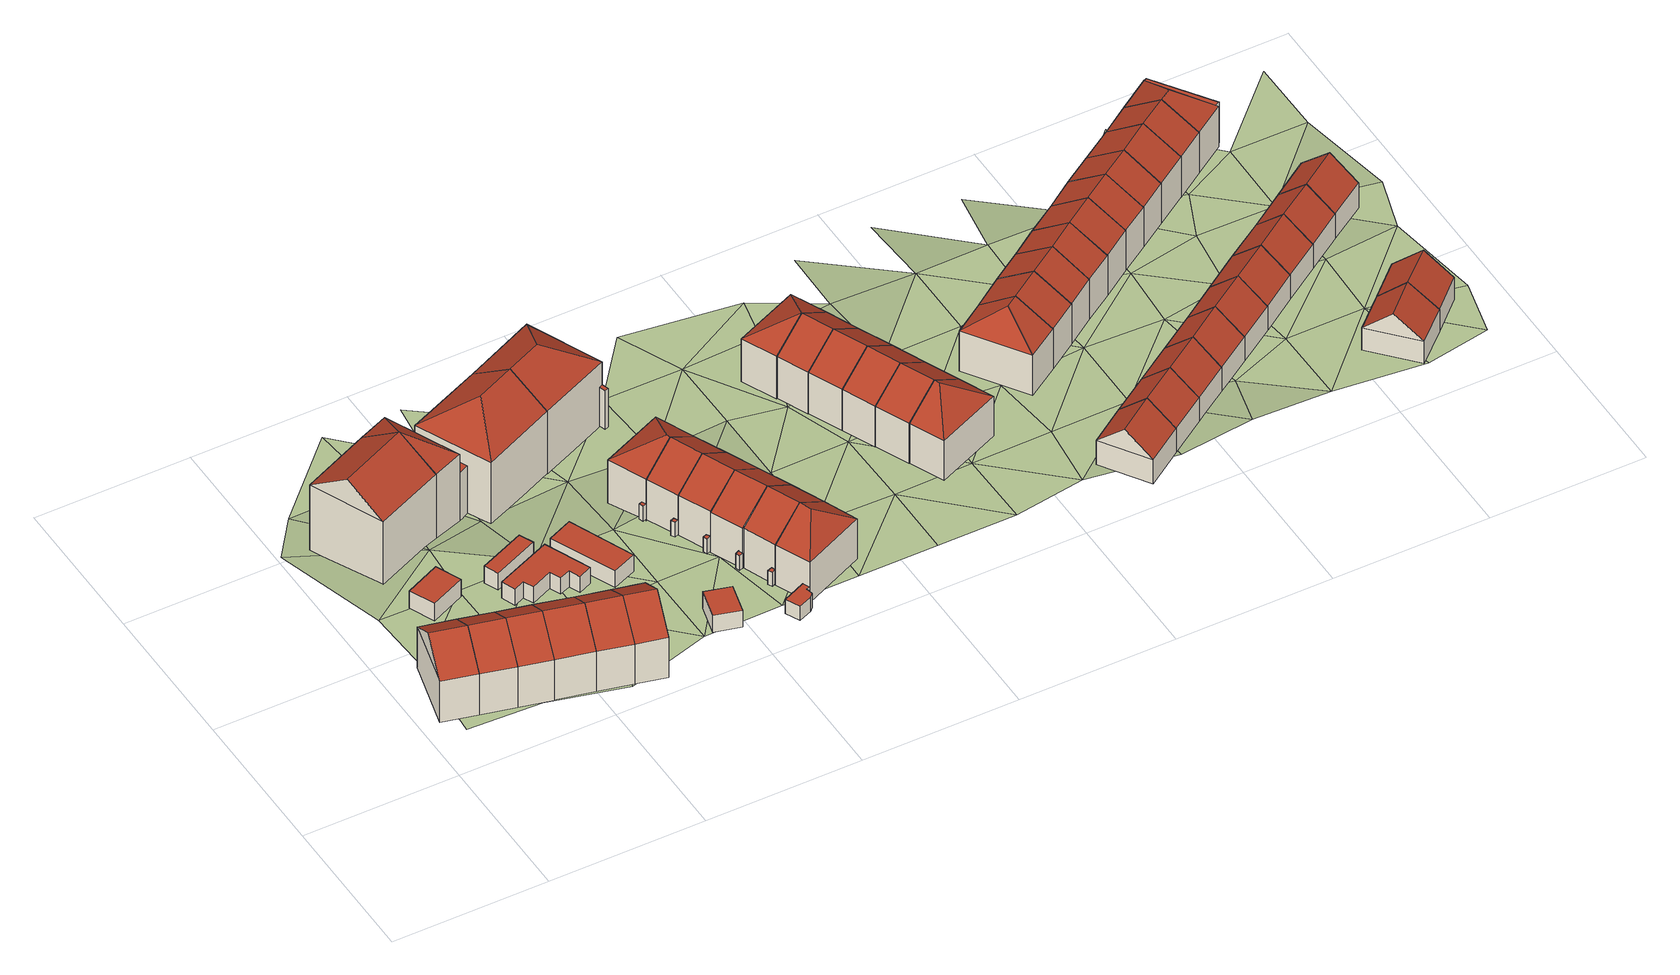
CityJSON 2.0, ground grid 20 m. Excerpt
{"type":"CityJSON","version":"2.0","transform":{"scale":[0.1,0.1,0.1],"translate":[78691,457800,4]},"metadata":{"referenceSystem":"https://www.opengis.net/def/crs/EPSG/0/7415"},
"CityObjects":{
"building1":{"type":"Building","attributes":{"roofType":"1030","RelativeEavesHeight":6.16,"RelativeRidgeHeight":9.35,"AbsoluteEavesHeight":12.13,"AbsoluteRidgeHeight":15.31},"geometry":[{"type":"Solid","lod":"2","boundaries":[[[[0,1,2,3]],[[1,4,5,2]],[[4,6,7,5]],[[6,0,3,7]],[[4,1,8]],[[0,6,9]],[[1,0,9,8]],[[6,4,8,9]],[[3,2,5,7]]]],"semantics":{"surfaces":[{"type":"WallSurface"},{"type":"RoofSurface","Direction":193.83,"Slope":55.75},{"type":"RoofSurface","Direction":13.83,"Slope":55.75},{"type":"GroundSurface"}],"values":[[0,0,0,0,0,0,1,2,3]]}}]},
"building2":{"type":"Building","attributes":{"roofType":"1030","RelativeEavesHeight":6.14,"RelativeRidgeHeight":9.33,"AbsoluteEavesHeight":12.13,"AbsoluteRidgeHeight":15.31},"geometry":[{"type":"Solid","lod":"2","boundaries":[[[[10,0,3,11]],[[0,6,7,3]],[[6,12,13,7]],[[12,10,11,13]],[[6,0,9]],[[10,12,14]],[[0,10,14,9]],[[12,6,9,14]],[[11,3,7,13]]]],"semantics":{"surfaces":[{"type":"WallSurface"},{"type":"RoofSurface","Direction":193.85,"Slope":55.76},{"type":"RoofSurface","Direction":13.83,"Slope":55.76},{"type":"GroundSurface"}],"values":[[0,0,0,0,0,0,1,2,3]]}}]},
"building3":{"type":"Building","attributes":{"roofType":"1030","RelativeEavesHeight":6.08,"RelativeRidgeHeight":9.27,"AbsoluteEavesHeight":12.13,"AbsoluteRidgeHeight":15.31},"geometry":[{"type":"Solid","lod":"2","boundaries":[[[[15,10,11,16]],[[10,12,13,11]],[[12,17,18,13]],[[17,15,16,18]],[[12,10,14]],[[15,17,19]],[[10,15,19,14]],[[17,12,14,19]],[[16,11,13,18]]]],"semantics":{"surfaces":[{"type":"WallSurface"},{"type":"RoofSurface","Direction":193.86,"Slope":55.76},{"type":"RoofSurface","Direction":13.85,"Slope":55.76},{"type":"GroundSurface"}],"values":[[0,0,0,0,0,0,1,2,3]]}}]},
"building4":{"type":"Building","attributes":{"roofType":"1000","RelativeEavesHeight":2.56,"RelativeRidgeHeight":2.56,"AbsoluteEavesHeight":8.7,"AbsoluteRidgeHeight":8.7},"geometry":[{"type":"Solid","lod":"2","boundaries":[[[[20,21,22,23]],[[21,24,25,22]],[[24,26,27,25]],[[26,20,23,27]],[[26,24,21,20]],[[23,22,25,27]]]],"semantics":{"surfaces":[{"type":"WallSurface"},{"type":"RoofSurface","Direction":0,"Slope":90},{"type":"GroundSurface"}],"values":[[0,0,0,0,1,2]]}}]},
"building5":{"type":"Building","attributes":{"roofType":"1030","RelativeEavesHeight":6.04,"RelativeRidgeHeight":9.23,"AbsoluteEavesHeight":12.13,"AbsoluteRidgeHeight":15.31},"geometry":[{"type":"Solid","lod":"2","boundaries":[[[[28,15,29,30]],[[15,17,31,29]],[[17,32,33,31]],[[32,28,30,33]],[[17,15,19]],[[28,32,34]],[[15,28,34,19]],[[32,17,19,34]],[[30,29,31,33]]]],"semantics":{"surfaces":[{"type":"WallSurface"},{"type":"RoofSurface","Direction":193.83,"Slope":55.77},{"type":"RoofSurface","Direction":13.82,"Slope":55.77},{"type":"GroundSurface"}],"values":[[0,0,0,0,0,0,1,2,3]]}}]},
"building6":{"type":"Building","attributes":{"roofType":"1030","RelativeEavesHeight":9.88,"RelativeRidgeHeight":13.44,"AbsoluteEavesHeight":15.24,"AbsoluteRidgeHeight":18.8},"geometry":[{"type":"Solid","lod":"2","boundaries":[[[[35,36,37,38]],[[36,39,40,37]],[[39,41,42,40]],[[41,35,38,42]],[[39,36,43]],[[35,41,44]],[[36,35,44,43]],[[41,39,43,44]],[[38,37,40,42]]]],"semantics":{"surfaces":[{"type":"WallSurface"},{"type":"RoofSurface","Direction":156.64,"Slope":55.21},{"type":"RoofSurface","Direction":336.46,"Slope":55.21},{"type":"GroundSurface"}],"values":[[0,0,0,0,0,0,1,2,3]]}}]},
"building7":{"type":"Building","attributes":{"roofType":"1030","RelativeEavesHeight":6.02,"RelativeRidgeHeight":9.2,"AbsoluteEavesHeight":12.13,"AbsoluteRidgeHeight":15.31},"geometry":[{"type":"Solid","lod":"2","boundaries":[[[[45,28,30,46]],[[28,32,33,30]],[[32,47,48,33]],[[47,45,46,48]],[[32,28,34]],[[45,47,49]],[[28,45,49,34]],[[47,32,34,49]],[[46,30,33,48]]]],"semantics":{"surfaces":[{"type":"WallSurface"},{"type":"RoofSurface","Direction":193.84,"Slope":55.77},{"type":"RoofSurface","Direction":13.84,"Slope":55.77},{"type":"GroundSurface"}],"values":[[0,0,0,0,0,0,1,2,3]]}}]},
"building8":{"type":"Building","attributes":{"roofType":"1000","RelativeEavesHeight":2.55,"RelativeRidgeHeight":2.55,"AbsoluteEavesHeight":8.53,"AbsoluteRidgeHeight":8.53},"geometry":[{"type":"Solid","lod":"2","boundaries":[[[[50,51,52,53]],[[51,54,55,52]],[[54,56,57,55]],[[56,50,53,57]],[[56,54,51,50]],[[53,52,55,57]]]],"semantics":{"surfaces":[{"type":"WallSurface"},{"type":"RoofSurface","Direction":0,"Slope":90},{"type":"GroundSurface"}],"values":[[0,0,0,0,1,2]]}}]},
"building9":{"type":"Building","attributes":{"roofType":"1030","RelativeEavesHeight":5.99,"RelativeRidgeHeight":9.18,"AbsoluteEavesHeight":12.13,"AbsoluteRidgeHeight":15.31},"geometry":[{"type":"Solid","lod":"2","boundaries":[[[[58,45,46,59]],[[45,47,48,46]],[[47,60,61,48]],[[60,58,59,61]],[[47,45,49]],[[58,60,62]],[[45,58,62,49]],[[60,47,49,62]],[[59,46,48,61]]]],"semantics":{"surfaces":[{"type":"WallSurface"},{"type":"RoofSurface","Direction":193.84,"Slope":55.77},{"type":"RoofSurface","Direction":13.82,"Slope":55.77},{"type":"GroundSurface"}],"values":[[0,0,0,0,0,0,1,2,3]]}}]},
"building10":{"type":"Building","attributes":{"roofType":"1000","RelativeEavesHeight":2.31,"RelativeRidgeHeight":2.31,"AbsoluteEavesHeight":8.46,"AbsoluteRidgeHeight":8.46},"geometry":[{"type":"Solid","lod":"2","boundaries":[[[[63,64,65,66]],[[64,67,68,65]],[[67,69,70,68]],[[69,71,72,70]],[[71,73,74,72]],[[73,75,76,74]],[[75,77,78,76]],[[77,79,80,78]],[[79,81,82,80]],[[81,63,66,82]],[[81,79,77,75,73,71,69,67,64,63]],[[66,65,68,70,72,74,76,78,80,82]]]],"semantics":{"surfaces":[{"type":"WallSurface"},{"type":"RoofSurface","Direction":0,"Slope":90},{"type":"GroundSurface"}],"values":[[0,0,0,0,0,0,0,0,0,0,1,2]]}}]},
"building11":{"type":"Building","children":["building11-1","building11-2","building11-3"]},
"building11-1":{"type":"BuildingPart","attributes":{"roofType":"1000","RelativeEavesHeight":7.2,"RelativeRidgeHeight":7.2,"AbsoluteEavesHeight":12.3,"AbsoluteRidgeHeight":12.3},"parents":["building11"],"geometry":[{"type":"Solid","lod":"2","boundaries":[[[[83,84,85,86]],[[84,87,88,85]],[[87,89,90,88]],[[89,83,86,90]],[[89,87,84,83]],[[86,85,88,90]]]],"semantics":{"surfaces":[{"type":"WallSurface"},{"type":"RoofSurface","Direction":0,"Slope":90},{"type":"GroundSurface"}],"values":[[0,0,0,0,1,2]]}}]},
"building11-2":{"type":"BuildingPart","attributes":{"roofType":"1120","RelativeEavesHeight":10.08,"RelativeRidgeHeight":13.65,"AbsoluteEavesHeight":15.24,"AbsoluteRidgeHeight":18.8},"parents":["building11"],"geometry":[{"type":"Solid","lod":"2","boundaries":[[[[91,92,93,94]],[[92,35,95,93]],[[35,41,96,95]],[[41,91,94,96]],[[92,91,44]],[[35,92,44]],[[41,35,44]],[[91,41,44]],[[94,93,95,96]]]],"semantics":{"surfaces":[{"type":"WallSurface"},{"type":"RoofSurface","Direction":65.94,"Slope":49.25},{"type":"RoofSurface","Direction":156.73,"Slope":55.29},{"type":"RoofSurface","Direction":246.37,"Slope":0},{"type":"RoofSurface","Direction":336.37,"Slope":55.29},{"type":"GroundSurface"}],"values":[[0,0,0,0,1,2,3,4,5]]}}]},
"building11-3":{"type":"BuildingPart","attributes":{"roofType":"1000","RelativeEavesHeight":7.18,"RelativeRidgeHeight":7.18,"AbsoluteEavesHeight":12.3,"AbsoluteRidgeHeight":12.3},"parents":["building11"],"geometry":[{"type":"Solid","lod":"2","boundaries":[[[[97,83,86,98]],[[83,99,100,86]],[[99,101,102,100]],[[101,97,98,102]],[[101,99,83,97]],[[98,86,100,102]]]],"semantics":{"surfaces":[{"type":"WallSurface"},{"type":"RoofSurface","Direction":0,"Slope":90},{"type":"GroundSurface"}],"values":[[0,0,0,0,1,2]]}}]},
"building12":{"type":"Building","attributes":{"roofType":"1000","RelativeEavesHeight":2.47,"RelativeRidgeHeight":2.47,"AbsoluteEavesHeight":8.46,"AbsoluteRidgeHeight":8.46},"geometry":[{"type":"Solid","lod":"2","boundaries":[[[[103,104,105,106]],[[104,107,108,105]],[[107,109,110,108]],[[109,103,106,110]],[[109,107,104,103]],[[106,105,108,110]]]],"semantics":{"surfaces":[{"type":"WallSurface"},{"type":"RoofSurface","Direction":0,"Slope":90},{"type":"GroundSurface"}],"values":[[0,0,0,0,1,2]]}}]},
"building13":{"type":"Building","children":["building13-1","building13-2"]},
"building13-1":{"type":"BuildingPart","attributes":{"roofType":"1130","RelativeEavesHeight":9.26,"RelativeRidgeHeight":12.75,"AbsoluteEavesHeight":14.28,"AbsoluteRidgeHeight":17.77},"parents":["building13"],"geometry":[{"type":"Solid","lod":"2","boundaries":[[[[111,112,113,114]],[[112,115,116,113]],[[115,117,118,116]],[[117,111,114,118]],[[115,112,119]],[[111,117,120]],[[112,111,120,119]],[[117,115,119,120]],[[114,113,116,118]]]],"semantics":{"surfaces":[{"type":"WallSurface"},{"type":"RoofSurface","Direction":245.71,"Slope":56.08},{"type":"RoofSurface","Direction":156.31,"Slope":56.07},{"type":"RoofSurface","Direction":336.4,"Slope":56.07},{"type":"GroundSurface"}],"values":[[0,0,0,0,1,0,2,3,4]]}}]},
"building13-2":{"type":"BuildingPart","attributes":{"roofType":"1000","RelativeEavesHeight":7.14,"RelativeRidgeHeight":7.14,"AbsoluteEavesHeight":12.3,"AbsoluteRidgeHeight":12.3},"parents":["building13"],"geometry":[{"type":"Solid","lod":"2","boundaries":[[[[121,89,122,123]],[[89,87,124,122]],[[87,121,123,124]],[[87,89,121]],[[123,122,124]]]],"semantics":{"surfaces":[{"type":"WallSurface"},{"type":"RoofSurface","Direction":0,"Slope":90},{"type":"GroundSurface"}],"values":[[0,0,0,1,2]]}}]},
"building14":{"type":"Building","attributes":{"roofType":"1000","RelativeEavesHeight":2.53,"RelativeRidgeHeight":2.53,"AbsoluteEavesHeight":8.64,"AbsoluteRidgeHeight":8.64},"geometry":[{"type":"Solid","lod":"2","boundaries":[[[[125,126,127,128]],[[126,129,130,127]],[[129,131,132,130]],[[131,125,128,132]],[[131,129,126,125]],[[128,127,130,132]]]],"semantics":{"surfaces":[{"type":"WallSurface"},{"type":"RoofSurface","Direction":0,"Slope":90},{"type":"GroundSurface"}],"values":[[0,0,0,0,1,2]]}}]},
"building15":{"type":"Building","children":["building15-1","building15-2"]},
"building15-1":{"type":"BuildingPart","attributes":{"roofType":"1130","RelativeEavesHeight":9.39,"RelativeRidgeHeight":12.88,"AbsoluteEavesHeight":14.28,"AbsoluteRidgeHeight":17.77},"parents":["building15"],"geometry":[{"type":"Solid","lod":"2","boundaries":[[[[117,133,134,135]],[[133,136,137,134]],[[136,111,138,137]],[[111,117,135,138]],[[136,133,139]],[[117,111,120]],[[133,117,120,139]],[[111,136,139,120]],[[135,134,137,138]]]],"semantics":{"surfaces":[{"type":"WallSurface"},{"type":"RoofSurface","Direction":66.54,"Slope":55.28},{"type":"RoofSurface","Direction":336.4,"Slope":56.02},{"type":"RoofSurface","Direction":156.3,"Slope":56.02},{"type":"GroundSurface"}],"values":[[0,0,0,0,1,0,2,3,4]]}}]},
"building15-2":{"type":"BuildingPart","attributes":{"roofType":"1000","RelativeEavesHeight":5.78,"RelativeRidgeHeight":5.78,"AbsoluteEavesHeight":10.91,"AbsoluteRidgeHeight":10.91},"parents":["building15"],"geometry":[{"type":"Solid","lod":"2","boundaries":[[[[140,141,142,143]],[[141,144,145,142]],[[144,146,147,145]],[[146,140,143,147]],[[146,144,141,140]],[[143,142,145,147]]]],"semantics":{"surfaces":[{"type":"WallSurface"},{"type":"RoofSurface","Direction":0,"Slope":90},{"type":"GroundSurface"}],"values":[[0,0,0,0,1,2]]}}]},
"building16":{"type":"Building","children":["building16-1","building16-2"]},
"building16-1":{"type":"BuildingPart","attributes":{"roofType":"1000","RelativeEavesHeight":2.2,"RelativeRidgeHeight":2.2,"AbsoluteEavesHeight":8.21,"AbsoluteRidgeHeight":8.21},"parents":["building16"],"geometry":[{"type":"Solid","lod":"2","boundaries":[[[[148,149,150,151]],[[149,152,153,150]],[[152,154,155,153]],[[154,148,151,155]],[[154,152,149,148]],[[151,150,153,155]]]],"semantics":{"surfaces":[{"type":"WallSurface"},{"type":"RoofSurface","Direction":0,"Slope":90},{"type":"GroundSurface"}],"values":[[0,0,0,0,1,2]]}}]},
"building16-2":{"type":"BuildingPart","attributes":{"roofType":"1130","RelativeEavesHeight":6.5,"RelativeRidgeHeight":9.55,"AbsoluteEavesHeight":11.93,"AbsoluteRidgeHeight":14.97},"parents":["building16"],"geometry":[{"type":"Solid","lod":"2","boundaries":[[[[156,157,158,159]],[[157,160,161,158]],[[160,162,163,161]],[[162,156,159,163]],[[160,157,164]],[[156,162,165]],[[157,156,165,164]],[[162,160,164,165]],[[159,158,161,163]]]],"semantics":{"surfaces":[{"type":"WallSurface"},{"type":"RoofSurface","Direction":336.63,"Slope":57.34},{"type":"RoofSurface","Direction":246.81,"Slope":55.5},{"type":"RoofSurface","Direction":66.67,"Slope":55.3},{"type":"GroundSurface"}],"values":[[0,0,0,0,1,0,2,3,4]]}}]},
"building17":{"type":"Building","children":["building17-1","building17-2"]},
"building17-1":{"type":"BuildingPart","attributes":{"roofType":"1000","RelativeEavesHeight":2.21,"RelativeRidgeHeight":2.21,"AbsoluteEavesHeight":8.21,"AbsoluteRidgeHeight":8.21},"parents":["building17"],"geometry":[{"type":"Solid","lod":"2","boundaries":[[[[166,167,168,169]],[[167,170,171,168]],[[170,172,173,171]],[[172,166,169,173]],[[172,170,167,166]],[[169,168,171,173]]]],"semantics":{"surfaces":[{"type":"WallSurface"},{"type":"RoofSurface","Direction":0,"Slope":90},{"type":"GroundSurface"}],"values":[[0,0,0,0,1,2]]}}]},
"building17-2":{"type":"BuildingPart","attributes":{"roofType":"1030","RelativeEavesHeight":6.06,"RelativeRidgeHeight":9.11,"AbsoluteEavesHeight":11.93,"AbsoluteRidgeHeight":14.97},"parents":["building17"],"geometry":[{"type":"Solid","lod":"2","boundaries":[[[[174,156,175,176]],[[156,162,177,175]],[[162,178,179,177]],[[178,174,176,179]],[[162,156,165]],[[174,178,180]],[[156,174,180,165]],[[178,162,165,180]],[[176,175,177,179]]]],"semantics":{"surfaces":[{"type":"WallSurface"},{"type":"RoofSurface","Direction":246.54,"Slope":55.39},{"type":"RoofSurface","Direction":66.53,"Slope":55.39},{"type":"GroundSurface"}],"values":[[0,0,0,0,0,0,1,2,3]]}}]},
"building18":{"type":"Building","children":["building18-1","building18-2"]},
"building18-1":{"type":"BuildingPart","attributes":{"roofType":"1030","RelativeEavesHeight":6.02,"RelativeRidgeHeight":9.07,"AbsoluteEavesHeight":11.93,"AbsoluteRidgeHeight":14.97},"parents":["building18"],"geometry":[{"type":"Solid","lod":"2","boundaries":[[[[181,174,176,182]],[[174,178,179,176]],[[178,183,184,179]],[[183,181,182,184]],[[178,174,180]],[[181,183,185]],[[174,181,185,180]],[[183,178,180,185]],[[182,176,179,184]]]],"semantics":{"surfaces":[{"type":"WallSurface"},{"type":"RoofSurface","Direction":246.6,"Slope":55.4},{"type":"RoofSurface","Direction":66.56,"Slope":55.4},{"type":"GroundSurface"}],"values":[[0,0,0,0,0,0,1,2,3]]}}]},
"building18-2":{"type":"BuildingPart","attributes":{"roofType":"1000","RelativeEavesHeight":2.21,"RelativeRidgeHeight":2.21,"AbsoluteEavesHeight":8.21,"AbsoluteRidgeHeight":8.21},"parents":["building18"],"geometry":[{"type":"Solid","lod":"2","boundaries":[[[[186,187,188,189]],[[187,190,191,188]],[[190,192,193,191]],[[192,186,189,193]],[[192,190,187,186]],[[189,188,191,193]]]],"semantics":{"surfaces":[{"type":"WallSurface"},{"type":"RoofSurface","Direction":0,"Slope":90},{"type":"GroundSurface"}],"values":[[0,0,0,0,1,2]]}}]},
"building19":{"type":"Building","children":["building19-1","building19-2"]},
"building19-1":{"type":"BuildingPart","attributes":{"roofType":"1000","RelativeEavesHeight":2.19,"RelativeRidgeHeight":2.19,"AbsoluteEavesHeight":8.21,"AbsoluteRidgeHeight":8.21},"parents":["building19"],"geometry":[{"type":"Solid","lod":"2","boundaries":[[[[194,195,196,197]],[[195,198,199,196]],[[198,200,201,199]],[[200,194,197,201]],[[200,198,195,194]],[[197,196,199,201]]]],"semantics":{"surfaces":[{"type":"WallSurface"},{"type":"RoofSurface","Direction":0,"Slope":90},{"type":"GroundSurface"}],"values":[[0,0,0,0,1,2]]}}]},
"building19-2":{"type":"BuildingPart","attributes":{"roofType":"1030","RelativeEavesHeight":6.07,"RelativeRidgeHeight":9.12,"AbsoluteEavesHeight":11.93,"AbsoluteRidgeHeight":14.97},"parents":["building19"],"geometry":[{"type":"Solid","lod":"2","boundaries":[[[[202,203,204,205]],[[203,183,184,204]],[[183,206,207,184]],[[206,202,205,207]],[[183,203,185]],[[202,206,208]],[[203,202,208,185]],[[206,183,185,208]],[[205,204,184,207]]]],"semantics":{"surfaces":[{"type":"WallSurface"},{"type":"RoofSurface","Direction":246.6,"Slope":55.54},{"type":"RoofSurface","Direction":66.55,"Slope":55.54},{"type":"GroundSurface"}],"values":[[0,0,0,0,0,0,1,2,3]]}}]},
"building20":{"type":"Building","children":["building20-1","building20-2"]},
"building20-1":{"type":"BuildingPart","attributes":{"roofType":"1130","RelativeEavesHeight":6.02,"RelativeRidgeHeight":9.07,"AbsoluteEavesHeight":11.93,"AbsoluteRidgeHeight":14.97},"parents":["building20"],"geometry":[{"type":"Solid","lod":"2","boundaries":[[[[209,210,211,212]],[[210,213,214,211]],[[213,215,216,214]],[[215,209,212,216]],[[213,210,217]],[[209,215,218]],[[210,209,218,217]],[[215,213,217,218]],[[212,211,214,216]]]],"semantics":{"surfaces":[{"type":"WallSurface"},{"type":"RoofSurface","Direction":156.44,"Slope":45},{"type":"RoofSurface","Direction":66.54,"Slope":55.56},{"type":"RoofSurface","Direction":246.61,"Slope":55.56},{"type":"GroundSurface"}],"values":[[0,0,0,0,1,0,2,3,4]]}}]},
"building20-2":{"type":"BuildingPart","attributes":{"roofType":"1000","RelativeEavesHeight":2.07,"RelativeRidgeHeight":2.07,"AbsoluteEavesHeight":8.21,"AbsoluteRidgeHeight":8.21},"parents":["building20"],"geometry":[{"type":"Solid","lod":"2","boundaries":[[[[219,220,221,222]],[[220,223,224,221]],[[223,225,226,224]],[[225,227,228,226]],[[227,229,230,228]],[[229,231,232,230]],[[231,233,234,232]],[[233,219,222,234]],[[233,231,229,227,225,223,220,219]],[[222,221,224,226,228,230,232,234]]]],"semantics":{"surfaces":[{"type":"WallSurface"},{"type":"RoofSurface","Direction":0,"Slope":90},{"type":"GroundSurface"}],"values":[[0,0,0,0,0,0,0,0,1,2]]}}]},
"building21":{"type":"Building","children":["building21-1","building21-2"]},
"building21-1":{"type":"BuildingPart","attributes":{"roofType":"1000","RelativeEavesHeight":2.15,"RelativeRidgeHeight":2.15,"AbsoluteEavesHeight":8.21,"AbsoluteRidgeHeight":8.21},"parents":["building21"],"geometry":[{"type":"Solid","lod":"2","boundaries":[[[[235,236,237,238]],[[236,239,240,237]],[[239,241,242,240]],[[241,235,238,242]],[[241,239,236,235]],[[238,237,240,242]]]],"semantics":{"surfaces":[{"type":"WallSurface"},{"type":"RoofSurface","Direction":0,"Slope":90},{"type":"GroundSurface"}],"values":[[0,0,0,0,1,2]]}}]},
"building21-2":{"type":"BuildingPart","attributes":{"roofType":"1030","RelativeEavesHeight":6.07,"RelativeRidgeHeight":9.12,"AbsoluteEavesHeight":11.93,"AbsoluteRidgeHeight":14.97},"parents":["building21"],"geometry":[{"type":"Solid","lod":"2","boundaries":[[[[215,243,244,216]],[[243,206,207,244]],[[206,209,212,207]],[[209,215,216,212]],[[206,243,208]],[[215,209,218]],[[243,215,218,208]],[[209,206,208,218]],[[216,244,207,212]]]],"semantics":{"surfaces":[{"type":"WallSurface"},{"type":"RoofSurface","Direction":246.61,"Slope":55.41},{"type":"RoofSurface","Direction":66.55,"Slope":55.41},{"type":"GroundSurface"}],"values":[[0,0,0,0,0,0,1,2,3]]}}]},
"building22":{"type":"Building","attributes":{"roofType":"1120","RelativeEavesHeight":6.41,"RelativeRidgeHeight":9.62,"AbsoluteEavesHeight":11.81,"AbsoluteRidgeHeight":15.02},"geometry":[{"type":"Solid","lod":"2","boundaries":[[[[245,246,247,248]],[[246,249,250,247]],[[249,251,252,250]],[[251,245,248,252]],[[246,245,253]],[[249,246,253]],[[251,249,253]],[[245,251,253]],[[248,247,250,252]]]],"semantics":{"surfaces":[{"type":"WallSurface"},{"type":"RoofSurface","Direction":156.53,"Slope":0},{"type":"RoofSurface","Direction":246.67,"Slope":54.94},{"type":"RoofSurface","Direction":336.65,"Slope":56.6},{"type":"RoofSurface","Direction":66.49,"Slope":54.94},{"type":"GroundSurface"}],"values":[[0,0,0,0,1,2,3,4,5]]}}]},
"building23":{"type":"Building","attributes":{"roofType":"1030","RelativeEavesHeight":6.25,"RelativeRidgeHeight":9.46,"AbsoluteEavesHeight":11.81,"AbsoluteRidgeHeight":15.02},"geometry":[{"type":"Solid","lod":"2","boundaries":[[[[254,246,255,256]],[[246,245,257,255]],[[245,258,259,257]],[[258,254,256,259]],[[245,246,253]],[[254,258,260]],[[246,254,260,253]],[[258,245,253,260]],[[256,255,257,259]]]],"semantics":{"surfaces":[{"type":"WallSurface"},{"type":"RoofSurface","Direction":246.52,"Slope":54.94},{"type":"RoofSurface","Direction":66.51,"Slope":54.94},{"type":"GroundSurface"}],"values":[[0,0,0,0,0,0,1,2,3]]}}]},
"building24":{"type":"Building","attributes":{"roofType":"1030","RelativeEavesHeight":6.16,"RelativeRidgeHeight":9.36,"AbsoluteEavesHeight":11.81,"AbsoluteRidgeHeight":15.02},"geometry":[{"type":"Solid","lod":"2","boundaries":[[[[261,254,262,263]],[[254,258,264,262]],[[258,265,266,264]],[[265,261,263,266]],[[258,254,260]],[[261,265,267]],[[254,261,267,260]],[[265,258,260,267]],[[263,262,264,266]]]],"semantics":{"surfaces":[{"type":"WallSurface"},{"type":"RoofSurface","Direction":246.52,"Slope":54.95},{"type":"RoofSurface","Direction":66.51,"Slope":54.95},{"type":"GroundSurface"}],"values":[[0,0,0,0,0,0,1,2,3]]}}]},
"building25":{"type":"Building","attributes":{"roofType":"1030","RelativeEavesHeight":6.1,"RelativeRidgeHeight":9.31,"AbsoluteEavesHeight":11.81,"AbsoluteRidgeHeight":15.02},"geometry":[{"type":"Solid","lod":"2","boundaries":[[[[268,261,263,269]],[[261,265,266,263]],[[265,270,271,266]],[[270,268,269,271]],[[265,261,267]],[[268,270,272]],[[261,268,272,267]],[[270,265,267,272]],[[269,263,266,271]]]],"semantics":{"surfaces":[{"type":"WallSurface"},{"type":"RoofSurface","Direction":246.52,"Slope":54.95},{"type":"RoofSurface","Direction":66.5,"Slope":54.95},{"type":"GroundSurface"}],"values":[[0,0,0,0,0,0,1,2,3]]}}]},
"building26":{"type":"Building","attributes":{"roofType":"1030","RelativeEavesHeight":6.04,"RelativeRidgeHeight":9.25,"AbsoluteEavesHeight":11.81,"AbsoluteRidgeHeight":15.02},"geometry":[{"type":"Solid","lod":"2","boundaries":[[[[273,268,274,275]],[[268,270,276,274]],[[270,277,278,276]],[[277,273,275,278]],[[270,268,272]],[[273,277,279]],[[268,273,279,272]],[[277,270,272,279]],[[275,274,276,278]]]],"semantics":{"surfaces":[{"type":"WallSurface"},{"type":"RoofSurface","Direction":246.52,"Slope":54.96},{"type":"RoofSurface","Direction":66.51,"Slope":54.96},{"type":"GroundSurface"}],"values":[[0,0,0,0,0,0,1,2,3]]}}]},
"building27":{"type":"Building","attributes":{"roofType":"1130","RelativeEavesHeight":5.94,"RelativeRidgeHeight":9.15,"AbsoluteEavesHeight":11.81,"AbsoluteRidgeHeight":15.02},"geometry":[{"type":"Solid","lod":"2","boundaries":[[[[277,280,281,282]],[[280,283,284,281]],[[283,273,285,284]],[[273,277,282,285]],[[283,280,286]],[[277,273,279]],[[280,277,279,286]],[[273,283,286,279]],[[282,281,284,285]]]],"semantics":{"surfaces":[{"type":"WallSurface"},{"type":"RoofSurface","Direction":156.51,"Slope":51.64},{"type":"RoofSurface","Direction":66.54,"Slope":54.99},{"type":"RoofSurface","Direction":246.57,"Slope":54.95},{"type":"GroundSurface"}],"values":[[0,0,0,0,1,0,2,3,4]]}}]},
"building28":{"type":"Building","attributes":{"roofType":"1030","RelativeEavesHeight":3.6,"RelativeRidgeHeight":6.72,"AbsoluteEavesHeight":9.72,"AbsoluteRidgeHeight":12.84},"geometry":[{"type":"Solid","lod":"2","boundaries":[[[[287,288,289,290]],[[288,291,292,289]],[[291,293,294,292]],[[293,287,290,294]],[[291,288,295]],[[287,293,296]],[[288,287,296,295]],[[293,291,295,296]],[[290,289,292,294]]]],"semantics":{"surfaces":[{"type":"WallSurface"},{"type":"RoofSurface","Direction":146.37,"Slope":48.75},{"type":"RoofSurface","Direction":326.37,"Slope":48.75},{"type":"GroundSurface"}],"values":[[0,0,0,0,0,0,1,2,3]]}}]},
"building29":{"type":"Building","attributes":{"roofType":"1130","RelativeEavesHeight":5.96,"RelativeRidgeHeight":9.07,"AbsoluteEavesHeight":11.97,"AbsoluteRidgeHeight":15.08},"geometry":[{"type":"Solid","lod":"2","boundaries":[[[[297,298,299,300]],[[298,301,302,299]],[[301,303,304,302]],[[303,297,300,304]],[[301,298,305]],[[297,303,306]],[[298,297,306,305]],[[303,301,305,306]],[[300,299,302,304]]]],"semantics":{"surfaces":[{"type":"WallSurface"},{"type":"RoofSurface","Direction":235.88,"Slope":45},{"type":"RoofSurface","Direction":146.37,"Slope":55.8},{"type":"RoofSurface","Direction":326.11,"Slope":55.8},{"type":"GroundSurface"}],"values":[[0,0,0,0,1,0,2,3,4]]}}]},
"building30":{"type":"Building","attributes":{"roofType":"1030","RelativeEavesHeight":5.96,"RelativeRidgeHeight":9.06,"AbsoluteEavesHeight":11.97,"AbsoluteRidgeHeight":15.08},"geometry":[{"type":"Solid","lod":"2","boundaries":[[[[307,297,300,308]],[[297,303,304,300]],[[303,309,310,304]],[[309,307,308,310]],[[303,297,306]],[[307,309,311]],[[297,307,311,306]],[[309,303,306,311]],[[308,300,304,310]]]],"semantics":{"surfaces":[{"type":"WallSurface"},{"type":"RoofSurface","Direction":146.32,"Slope":55.86},{"type":"RoofSurface","Direction":326.15,"Slope":55.86},{"type":"GroundSurface"}],"values":[[0,0,0,0,0,0,1,2,3]]}}]},
"building31":{"type":"Building","attributes":{"roofType":"1030","RelativeEavesHeight":3.6,"RelativeRidgeHeight":6.72,"AbsoluteEavesHeight":9.72,"AbsoluteRidgeHeight":12.84},"geometry":[{"type":"Solid","lod":"2","boundaries":[[[[312,287,290,313]],[[287,293,294,290]],[[293,314,315,294]],[[314,312,313,315]],[[293,287,296]],[[312,314,316]],[[287,312,316,296]],[[314,293,296,316]],[[313,290,294,315]]]],"semantics":{"surfaces":[{"type":"WallSurface"},{"type":"RoofSurface","Direction":146.37,"Slope":48.75},{"type":"RoofSurface","Direction":326.37,"Slope":48.75},{"type":"GroundSurface"}],"values":[[0,0,0,0,0,0,1,2,3]]}}]},
"building32":{"type":"Building","attributes":{"roofType":"1030","RelativeEavesHeight":5.95,"RelativeRidgeHeight":9.06,"AbsoluteEavesHeight":11.97,"AbsoluteRidgeHeight":15.08},"geometry":[{"type":"Solid","lod":"2","boundaries":[[[[317,307,308,318]],[[307,309,310,308]],[[309,319,320,310]],[[319,317,318,320]],[[309,307,311]],[[317,319,321]],[[307,317,321,311]],[[319,309,311,321]],[[318,308,310,320]]]],"semantics":{"surfaces":[{"type":"WallSurface"},{"type":"RoofSurface","Direction":146.32,"Slope":55.94},{"type":"RoofSurface","Direction":326.15,"Slope":55.94},{"type":"GroundSurface"}],"values":[[0,0,0,0,0,0,1,2,3]]}}]},
"building33":{"type":"Building","attributes":{"roofType":"1030","RelativeEavesHeight":3.61,"RelativeRidgeHeight":6.73,"AbsoluteEavesHeight":9.72,"AbsoluteRidgeHeight":12.84},"geometry":[{"type":"Solid","lod":"2","boundaries":[[[[322,312,313,323]],[[312,314,315,313]],[[314,324,325,315]],[[324,322,323,325]],[[314,312,316]],[[322,324,326]],[[312,322,326,316]],[[324,314,316,326]],[[323,313,315,325]]]],"semantics":{"surfaces":[{"type":"WallSurface"},{"type":"RoofSurface","Direction":146.36,"Slope":48.74},{"type":"RoofSurface","Direction":326.37,"Slope":48.74},{"type":"GroundSurface"}],"values":[[0,0,0,0,0,0,1,2,3]]}}]},
"building34":{"type":"Building","attributes":{"roofType":"1030","RelativeEavesHeight":5.96,"RelativeRidgeHeight":9.07,"AbsoluteEavesHeight":11.97,"AbsoluteRidgeHeight":15.08},"geometry":[{"type":"Solid","lod":"2","boundaries":[[[[327,317,318,328]],[[317,319,320,318]],[[319,329,330,320]],[[329,327,328,330]],[[319,317,321]],[[327,329,331]],[[317,327,331,321]],[[329,319,321,331]],[[328,318,320,330]]]],"semantics":{"surfaces":[{"type":"WallSurface"},{"type":"RoofSurface","Direction":146.33,"Slope":56.02},{"type":"RoofSurface","Direction":326.15,"Slope":56.02},{"type":"GroundSurface"}],"values":[[0,0,0,0,0,0,1,2,3]]}}]},
"building35":{"type":"Building","attributes":{"roofType":"1030","RelativeEavesHeight":3.61,"RelativeRidgeHeight":6.73,"AbsoluteEavesHeight":9.72,"AbsoluteRidgeHeight":12.84},"geometry":[{"type":"Solid","lod":"2","boundaries":[[[[332,322,323,333]],[[322,324,325,323]],[[324,334,335,325]],[[334,332,333,335]],[[324,322,326]],[[332,334,336]],[[322,332,336,326]],[[334,324,326,336]],[[333,323,325,335]]]],"semantics":{"surfaces":[{"type":"WallSurface"},{"type":"RoofSurface","Direction":146.37,"Slope":48.74},{"type":"RoofSurface","Direction":326.37,"Slope":48.74},{"type":"GroundSurface"}],"values":[[0,0,0,0,0,0,1,2,3]]}}]},
"building36":{"type":"Building","attributes":{"roofType":"1030","RelativeEavesHeight":5.99,"RelativeRidgeHeight":9.09,"AbsoluteEavesHeight":11.97,"AbsoluteRidgeHeight":15.08},"geometry":[{"type":"Solid","lod":"2","boundaries":[[[[337,327,328,338]],[[327,329,330,328]],[[329,339,340,330]],[[339,337,338,340]],[[329,327,331]],[[337,339,341]],[[327,337,341,331]],[[339,329,331,341]],[[338,328,330,340]]]],"semantics":{"surfaces":[{"type":"WallSurface"},{"type":"RoofSurface","Direction":146.33,"Slope":56.1},{"type":"RoofSurface","Direction":326.16,"Slope":56.1},{"type":"GroundSurface"}],"values":[[0,0,0,0,0,0,1,2,3]]}}]},
"building37":{"type":"Building","attributes":{"roofType":"1030","RelativeEavesHeight":3.65,"RelativeRidgeHeight":6.77,"AbsoluteEavesHeight":9.72,"AbsoluteRidgeHeight":12.84},"geometry":[{"type":"Solid","lod":"2","boundaries":[[[[342,332,333,343]],[[332,334,335,333]],[[334,344,345,335]],[[344,342,343,345]],[[334,332,336]],[[342,344,346]],[[332,342,346,336]],[[344,334,336,346]],[[343,333,335,345]]]],"semantics":{"surfaces":[{"type":"WallSurface"},{"type":"RoofSurface","Direction":146.37,"Slope":48.73},{"type":"RoofSurface","Direction":326.37,"Slope":48.73},{"type":"GroundSurface"}],"values":[[0,0,0,0,0,0,1,2,3]]}}]},
"building38":{"type":"Building","attributes":{"roofType":"1030","RelativeEavesHeight":6,"RelativeRidgeHeight":9.1,"AbsoluteEavesHeight":11.97,"AbsoluteRidgeHeight":15.08},"geometry":[{"type":"Solid","lod":"2","boundaries":[[[[347,337,338,348]],[[337,339,340,338]],[[339,349,350,340]],[[349,347,348,350]],[[339,337,341]],[[347,349,351]],[[337,347,351,341]],[[349,339,341,351]],[[348,338,340,350]]]],"semantics":{"surfaces":[{"type":"WallSurface"},{"type":"RoofSurface","Direction":146.42,"Slope":56.19},{"type":"RoofSurface","Direction":326.17,"Slope":56.19},{"type":"GroundSurface"}],"values":[[0,0,0,0,0,0,1,2,3]]}}]},
"building39":{"type":"Building","attributes":{"roofType":"1030","RelativeEavesHeight":6,"RelativeRidgeHeight":9.11,"AbsoluteEavesHeight":11.97,"AbsoluteRidgeHeight":15.08},"geometry":[{"type":"Solid","lod":"2","boundaries":[[[[352,347,348,353]],[[347,349,350,348]],[[349,354,355,350]],[[354,352,353,355]],[[349,347,351]],[[352,354,356]],[[347,352,356,351]],[[354,349,351,356]],[[353,348,350,355]]]],"semantics":{"surfaces":[{"type":"WallSurface"},{"type":"RoofSurface","Direction":146.43,"Slope":56.3},{"type":"RoofSurface","Direction":326.19,"Slope":56.3},{"type":"GroundSurface"}],"values":[[0,0,0,0,0,0,1,2,3]]}}]},
"building40":{"type":"Building","attributes":{"roofType":"1030","RelativeEavesHeight":3.73,"RelativeRidgeHeight":6.85,"AbsoluteEavesHeight":9.72,"AbsoluteRidgeHeight":12.84},"geometry":[{"type":"Solid","lod":"2","boundaries":[[[[357,342,358,359]],[[342,344,360,358]],[[344,361,362,360]],[[361,357,359,362]],[[344,342,346]],[[357,361,363]],[[342,357,363,346]],[[361,344,346,363]],[[359,358,360,362]]]],"semantics":{"surfaces":[{"type":"WallSurface"},{"type":"RoofSurface","Direction":146.37,"Slope":48.73},{"type":"RoofSurface","Direction":326.37,"Slope":48.73},{"type":"GroundSurface"}],"values":[[0,0,0,0,0,0,1,2,3]]}}]},
"building41":{"type":"Building","children":["building41-1","building41-2"]},
"building41-1":{"type":"BuildingPart","attributes":{"roofType":"1000","RelativeEavesHeight":2.88,"RelativeRidgeHeight":2.88,"AbsoluteEavesHeight":8.89,"AbsoluteRidgeHeight":8.89},"parents":["building41"],"geometry":[{"type":"Solid","lod":"2","boundaries":[[[[364,365,366,367]],[[365,368,369,366]],[[368,370,371,369]],[[370,364,367,371]],[[370,368,365,364]],[[367,366,369,371]]]],"semantics":{"surfaces":[{"type":"WallSurface"},{"type":"RoofSurface","Direction":146.17,"Slope":90},{"type":"GroundSurface"}],"values":[[0,0,0,0,1,2]]}}]},
"building41-2":{"type":"BuildingPart","attributes":{"roofType":"1030","RelativeEavesHeight":6.01,"RelativeRidgeHeight":9.11,"AbsoluteEavesHeight":11.97,"AbsoluteRidgeHeight":15.08},"parents":["building41"],"geometry":[{"type":"Solid","lod":"2","boundaries":[[[[372,352,353,373]],[[352,354,355,353]],[[354,374,375,355]],[[374,372,373,375]],[[354,352,356]],[[372,374,376]],[[352,372,376,356]],[[374,354,356,376]],[[373,353,355,375]]]],"semantics":{"surfaces":[{"type":"WallSurface"},{"type":"RoofSurface","Direction":146.51,"Slope":56.37},{"type":"RoofSurface","Direction":326.44,"Slope":56.37},{"type":"GroundSurface"}],"values":[[0,0,0,0,0,0,1,2,3]]}}]},
"building42":{"type":"Building","attributes":{"roofType":"1030","RelativeEavesHeight":3.73,"RelativeRidgeHeight":6.85,"AbsoluteEavesHeight":9.72,"AbsoluteRidgeHeight":12.84},"geometry":[{"type":"Solid","lod":"2","boundaries":[[[[377,357,359,378]],[[357,361,362,359]],[[361,379,380,362]],[[379,377,378,380]],[[361,357,363]],[[377,379,381]],[[357,377,381,363]],[[379,361,363,381]],[[378,359,362,380]]]],"semantics":{"surfaces":[{"type":"WallSurface"},{"type":"RoofSurface","Direction":146.36,"Slope":48.73},{"type":"RoofSurface","Direction":326.37,"Slope":48.73},{"type":"GroundSurface"}],"values":[[0,0,0,0,0,0,1,2,3]]}}]},
"building43":{"type":"Building","attributes":{"roofType":"1030","RelativeEavesHeight":3.29,"RelativeRidgeHeight":6.41,"AbsoluteEavesHeight":9.72,"AbsoluteRidgeHeight":12.84},"geometry":[{"type":"Solid","lod":"2","boundaries":[[[[382,383,384,385]],[[383,386,387,384]],[[386,388,389,387]],[[388,382,385,389]],[[386,383,390]],[[382,388,391]],[[383,382,391,390]],[[388,386,390,391]],[[385,384,387,389]]]],"semantics":{"surfaces":[{"type":"WallSurface"},{"type":"RoofSurface","Direction":137.4,"Slope":49.27},{"type":"RoofSurface","Direction":317.36,"Slope":49.27},{"type":"GroundSurface"}],"values":[[0,0,0,0,0,0,1,2,3]]}}]},
"building44":{"type":"Building","attributes":{"roofType":"1030","RelativeEavesHeight":6.04,"RelativeRidgeHeight":9.14,"AbsoluteEavesHeight":11.97,"AbsoluteRidgeHeight":15.08},"geometry":[{"type":"Solid","lod":"2","boundaries":[[[[392,372,393,394]],[[372,374,395,393]],[[374,396,397,395]],[[396,392,394,397]],[[374,372,376]],[[392,396,398]],[[372,392,398,376]],[[396,374,376,398]],[[394,393,395,397]]]],"semantics":{"surfaces":[{"type":"WallSurface"},{"type":"RoofSurface","Direction":146.61,"Slope":56.36},{"type":"RoofSurface","Direction":326.73,"Slope":56.36},{"type":"GroundSurface"}],"values":[[0,0,0,0,0,0,1,2,3]]}}]},
"building45":{"type":"Building","attributes":{"roofType":"1030","RelativeEavesHeight":3.74,"RelativeRidgeHeight":6.86,"AbsoluteEavesHeight":9.72,"AbsoluteRidgeHeight":12.84},"geometry":[{"type":"Solid","lod":"2","boundaries":[[[[399,377,378,400]],[[377,379,380,378]],[[379,401,402,380]],[[401,399,400,402]],[[379,377,381]],[[399,401,403]],[[377,399,403,381]],[[401,379,381,403]],[[400,378,380,402]]]],"semantics":{"surfaces":[{"type":"WallSurface"},{"type":"RoofSurface","Direction":146.37,"Slope":48.73},{"type":"RoofSurface","Direction":326.38,"Slope":48.73},{"type":"GroundSurface"}],"values":[[0,0,0,0,0,0,1,2,3]]}}]},
"building46":{"type":"Building","attributes":{"roofType":"1030","RelativeEavesHeight":3.31,"RelativeRidgeHeight":6.43,"AbsoluteEavesHeight":9.72,"AbsoluteRidgeHeight":12.84},"geometry":[{"type":"Solid","lod":"2","boundaries":[[[[404,382,385,405]],[[382,388,389,385]],[[388,406,407,389]],[[406,404,405,407]],[[388,382,391]],[[404,406,408]],[[382,404,408,391]],[[406,388,391,408]],[[405,385,389,407]]]],"semantics":{"surfaces":[{"type":"WallSurface"},{"type":"RoofSurface","Direction":137.4,"Slope":49.3},{"type":"RoofSurface","Direction":317.37,"Slope":49.3},{"type":"GroundSurface"}],"values":[[0,0,0,0,0,0,1,2,3]]}}]},
"building47":{"type":"Building","children":["building47-1","building47-2"]},
"building47-1":{"type":"BuildingPart","attributes":{"roofType":"1130","RelativeEavesHeight":6.07,"RelativeRidgeHeight":9.18,"AbsoluteEavesHeight":11.97,"AbsoluteRidgeHeight":15.08},"parents":["building47"],"geometry":[{"type":"Solid","lod":"2","boundaries":[[[[396,409,410,397]],[[409,411,412,410]],[[411,392,394,412]],[[392,396,397,394]],[[411,409,413]],[[396,392,398]],[[409,396,398,413]],[[392,411,413,398]],[[397,410,412,394]]]],"semantics":{"surfaces":[{"type":"WallSurface"},{"type":"RoofSurface","Direction":56.56,"Slope":45},{"type":"RoofSurface","Direction":326.76,"Slope":56.32},{"type":"RoofSurface","Direction":146.59,"Slope":56.32},{"type":"GroundSurface"}],"values":[[0,0,0,0,1,0,2,3,4]]}}]},
"building47-2":{"type":"BuildingPart","attributes":{"roofType":"1000","RelativeEavesHeight":6.07,"RelativeRidgeHeight":6.07,"AbsoluteEavesHeight":11.97,"AbsoluteRidgeHeight":11.97},"parents":["building47"],"geometry":[{"type":"Solid","lod":"2","boundaries":[[[[414,415,416,417]],[[415,409,410,416]],[[409,418,419,410]],[[418,414,417,419]],[[418,409,415,414]],[[417,416,410,419]]]],"semantics":{"surfaces":[{"type":"WallSurface"},{"type":"RoofSurface","Direction":0,"Slope":90},{"type":"GroundSurface"}],"values":[[0,0,0,0,1,2]]}}]},
"building48":{"type":"Building","attributes":{"roofType":"1030","RelativeEavesHeight":3.74,"RelativeRidgeHeight":6.86,"AbsoluteEavesHeight":9.72,"AbsoluteRidgeHeight":12.84},"geometry":[{"type":"Solid","lod":"2","boundaries":[[[[420,399,400,421]],[[399,401,402,400]],[[401,422,423,402]],[[422,420,421,423]],[[401,399,403]],[[420,422,424]],[[399,420,424,403]],[[422,401,403,424]],[[421,400,402,423]]]],"semantics":{"surfaces":[{"type":"WallSurface"},{"type":"RoofSurface","Direction":146.37,"Slope":48.72},{"type":"RoofSurface","Direction":326.37,"Slope":48.72},{"type":"GroundSurface"}],"values":[[0,0,0,0,0,0,1,2,3]]}}]},
"terrain1":{"type":"TINRelief","geometry":[{"type":"CompositeSurface","lod":"2","boundaries":[[[425,426,427]],[[428,425,429]],[[425,427,430]],[[431,428,432]],[[425,430,429]],[[433,431,432]],[[428,429,432]],[[430,427,434]],[[427,435,434]],[[433,432,436]],[[429,430,437]],[[433,436,438]],[[432,429,437]],[[430,434,437]],[[436,432,439]],[[434,435,440]],[[432,437,439]],[[438,436,441]],[[436,439,441]],[[437,434,442]],[[434,440,442]],[[439,437,443]],[[437,442,444]],[[441,439,443]],[[437,444,443]],[[442,440,445]],[[446,441,447]],[[441,443,447]],[[444,442,445]],[[440,448,445]],[[443,444,449]],[[444,445,450]],[[447,443,451]],[[445,448,452]],[[444,450,449]],[[453,447,451]],[[443,449,451]],[[448,454,452]],[[450,445,452]],[[449,450,455]],[[450,452,456]],[[451,449,457]],[[450,456,455]],[[452,454,458]],[[449,455,457]],[[454,459,458]],[[456,452,460]],[[451,457,461]],[[455,456,462]],[[452,458,460]],[[457,455,462]],[[456,460,462]],[[458,459,463]],[[461,457,464]],[[457,462,465]],[[460,458,466]],[[458,463,466]],[[457,465,464]],[[462,460,467]],[[460,466,468]],[[465,462,467]],[[460,468,467]],[[466,463,469]],[[464,465,470]],[[465,467,470]],[[468,466,471]],[[466,469,472]],[[466,472,471]],[[467,468,473]],[[468,471,473]],[[470,467,474]],[[472,469,475]],[[476,470,474]],[[467,473,474]],[[469,477,475]],[[471,472,478]],[[473,471,478]],[[472,475,478]],[[474,473,479]],[[475,477,480]],[[473,478,479]],[[481,474,482]],[[474,479,482]],[[478,475,483]],[[475,480,484]],[[475,484,483]],[[479,478,485]],[[478,483,485]],[[482,479,486]],[[484,480,487]],[[488,482,486]],[[479,485,486]],[[483,484,489]],[[484,487,489]],[[485,483,490]],[[483,489,490]],[[486,485,491]],[[485,490,491]],[[489,487,492]],[[490,489,493]],[[487,494,492]],[[486,491,495]],[[486,495,496]],[[489,492,493]],[[491,490,497]],[[490,493,497]],[[495,491,497]],[[492,494,498]],[[496,495,499]],[[495,497,499]],[[493,492,500]],[[492,498,501]],[[497,493,500]],[[492,501,500]],[[499,497,502]],[[497,500,503]],[[497,503,502]],[[499,502,504]]]}]}
},
"vertices":[
[61,62,81],[17,73,81],[17,73,20],[61,62,20],[40,163,81],[40,163,20],[84,153,81],[84,153,20],[28,118,113],[72,107,113],
[104,51,81],[104,51,20],[126,142,81],[126,142,20],[115,97,113],
[145,41,81],[145,41,20],[168,132,81],[168,132,20],[156,87,113],
[125,271,47],[139,239,47],[139,239,21],[125,271,21],[94,219,47],[94,219,21],[80,251,47],[80,251,21],
[192,30,81],[145,41,21],[192,30,21],[168,132,21],[215,120,81],[215,120,21],[203,75,113],
[165,340,112],[76,302,112],[76,302,14],[165,340,14],[35,395,112],[35,395,14],[124,434,112],[124,434,14],[56,348,148],[145,387,148],
[235,19,81],[235,19,21],[256,110,81],[256,110,21],[246,65,113],
[232,272,45],[240,254,45],[240,254,20],[232,272,20],[181,229,45],[181,229,20],[173,247,45],[173,247,20],
[273,10,81],[273,10,21],[295,101,81],[295,101,21],[284,55,113],
[274,187,45],[257,179,45],[257,179,21],[274,187,21],[251,193,45],[251,193,21],[237,188,45],[237,188,21],[231,202,45],[231,202,21],[204,190,45],[204,190,21],[198,203,45],[198,203,21],[184,197,45],[184,197,21],[177,215,45],[177,215,21],[249,245,45],[249,245,21],
[177,457,83],[183,460,83],[183,460,11],[177,457,11],[195,432,83],[195,432,11],[188,431,83],[188,431,11],
[162,450,112],[204,356,112],[204,356,12],[162,450,12],[165,340,12],[124,434,12],
[162,450,83],[162,450,11],[218,363,83],[218,363,11],[204,356,83],[204,356,11],
[259,250,45],[291,264,45],[291,264,20],[259,250,20],[326,181,45],[326,181,20],[295,168,45],[295,168,20],
[328,377,103],[232,335,103],[232,335,10],[328,377,10],[189,430,103],[189,430,10],[287,472,103],[287,472,10],[258,403,138],[308,425,138],
[189,430,83],[188,431,12],[189,430,12],[195,432,12],
[362,90,46],[395,81,46],[395,81,21],[362,90,21],[385,41,46],[385,41,21],[352,50,46],[352,50,21],
[379,513,103],[379,513,9],[287,472,9],[421,418,103],[421,418,9],[328,377,9],[354,445,138],
[424,409,69],[419,407,69],[419,407,11],[424,409,11],[416,416,69],[416,416,11],[421,418,69],[421,418,11],
[381,249,42],[376,247,42],[376,247,20],[381,249,20],[374,253,42],[374,253,20],[379,255,42],[379,255,20],
[381,249,79],[360,298,79],[360,298,14],[381,249,14],[441,333,79],[441,333,14],[462,284,79],[462,284,14],[420,272,110],[422,267,110],
[394,207,42],[391,212,42],[391,212,20],[394,207,20],[396,214,42],[396,214,20],[399,209,42],[399,209,20],
[399,209,79],[381,249,19],[399,209,19],[462,284,19],[480,244,79],[480,244,19],[439,226,110],
[417,168,79],[417,168,19],[498,203,79],[498,203,19],[457,185,110],
[417,168,42],[411,165,42],[411,165,20],[417,168,20],[409,171,42],[409,171,20],[414,173,42],[414,173,20],
[434,126,42],[429,124,42],[429,124,20],[434,126,20],[427,130,42],[427,130,20],[432,132,42],[432,132,20],
[434,126,79],[416,167,79],[416,167,19],[434,126,19],[516,162,79],[516,162,19],[475,144,110],
[534,120,79],[552,77,79],[552,77,19],[534,120,19],[471,41,79],[471,41,19],[452,85,79],[452,85,19],[499,87,110],[493,103,110],
[471,41,42],[466,40,42],[466,40,21],[471,41,21],[467,37,42],[467,37,21],[468,31,42],[468,31,21],[463,26,42],[463,26,21],[446,19,42],[446,19,21],[437,37,42],[437,37,21],[467,50,42],[467,50,21],
[452,85,42],[447,82,42],[447,82,21],[452,85,21],[444,88,42],[444,88,21],[450,90,42],[450,90,21],
[435,127,79],[435,127,19],
[691,389,78],[607,353,78],[607,353,14],[691,389,14],[587,398,78],[587,398,14],[671,434,78],[671,434,14],[649,371,110],
[624,313,78],[607,353,16],[624,313,16],[691,389,16],[708,349,78],[708,349,16],[666,331,110],
[643,270,78],[624,313,17],[643,270,17],[708,349,17],[727,306,78],[727,306,17],[685,288,110],
[661,228,78],[661,228,17],[745,264,78],[745,264,17],[703,246,110],
[680,185,78],[661,228,18],[680,185,18],[745,264,18],[764,221,78],[764,221,18],[722,203,110],
[783,177,78],[783,177,19],[764,221,19],[699,141,78],[699,141,19],[680,185,19],[725,196,110],
[944,51,57],[896,19,57],[896,19,21],[944,51,21],[857,78,57],[857,78,21],[904,110,57],[904,110,21],[877,49,88],[924,81,88],
[894,239,80],[853,212,80],[853,212,20],[894,239,20],[802,287,80],[802,287,20],[842,314,80],[842,314,20],[853,267,111],[868,277,111],
[932,264,80],[932,264,20],[881,341,80],[881,341,20],[906,302,111],
[991,82,57],[991,82,21],[951,141,57],[951,141,21],[971,112,88],
[969,289,80],[969,289,20],[919,366,80],[919,366,20],[944,327,111],
[1037,113,57],[1037,113,21],[998,172,57],[998,172,21],[1018,143,88],
[1006,313,80],[1006,313,20],[954,390,80],[954,390,20],[980,352,111],
[1084,144,57],[1084,144,21],[1045,203,57],[1045,203,21],[1064,174,88],
[1044,339,80],[1044,339,20],[992,415,80],[992,415,20],[1018,377,111],
[1131,175,57],[1131,175,21],[1091,234,57],[1091,234,21],[1111,205,88],
[1080,362,80],[1080,362,20],[1028,440,80],[1028,440,20],[1054,401,111],
[1116,386,80],[1116,386,20],[1065,464,80],[1065,464,20],[1091,425,111],
[1178,207,57],[1131,175,20],[1178,207,20],[1091,234,20],[1138,266,57],[1138,266,20],[1158,236,88],
[1069,467,49],[1065,472,49],[1065,472,20],[1069,467,20],[1084,485,49],[1084,485,20],[1088,480,49],[1088,480,20],
[1157,413,80],[1157,413,20],[1105,490,80],[1105,490,20],[1131,452,111],
[1225,238,57],[1225,238,20],[1186,297,57],[1186,297,20],[1205,268,88],
[1294,76,57],[1253,39,57],[1253,39,24],[1294,76,24],[1204,92,57],[1204,92,24],[1244,129,57],[1244,129,24],[1229,66,88],[1269,103,88],
[1194,438,80],[1157,413,19],[1194,438,19],[1105,490,19],[1142,515,80],[1142,515,19],[1168,476,111],
[1271,269,57],[1271,269,20],[1232,328,57],[1232,328,20],[1251,298,88],
[1334,113,57],[1334,113,24],[1285,167,57],[1285,167,24],[1310,140,88],
[1183,542,80],[1183,542,19],[1234,464,80],[1234,464,19],[1183,486,111],
[1238,470,80],[1232,467,80],[1232,467,19],[1238,470,19],[1187,544,80],[1187,544,19],
[1319,300,57],[1319,300,20],[1280,360,57],[1280,360,20],[1299,330,88],
[44,156,23],[38,49,19],[131,43,21],[40,249,22],[141,249,21],[142,152,22],[1,399,15],[146,322,22],[40,451,14],[239,147,22],[231,17,21],[149,454,12],[239,250,21],[140,551,11],[223,342,14],[340,48,22],[228,464,10],[339,151,22],[339,351,13],[340,251,20],[420,155,20],[239,549,9],[305,498,10],[440,49,22],[446,345,13],[463,269,20],[441,451,10],[541,151,18],[340,550,8],[538,50,21],[541,350,14],[540,250,16],[541,449,12],[640,148,19],[639,50,21],[639,250,17],[506,533,9],[610,334,16],[740,50,21],[654,509,13],[642,453,13],[739,149,20],[740,348,20],[745,251,20],[831,64,21],[736,460,13],[830,244,20],[840,149,21],[840,350,20],[839,449,21],[940,150,21],[741,548,6],[945,42,25],[940,251,21],[929,370,20],[1040,50,28],[841,552,7],[932,451,20],[1041,248,20],[1057,118,24],[1046,332,20],[1041,449,20],[1140,49,25],[950,541,8],[1140,150,24],[1128,262,20],[1140,350,19],[1240,150,24],[1243,241,24],[1258,37,24],[1166,412,20],[1139,550,20],[1240,349,19],[1340,50,26],[1241,451,19],[1339,249,24],[1359,127,23],[1340,451,18],[1360,320,24],[1340,549,17]
]}
